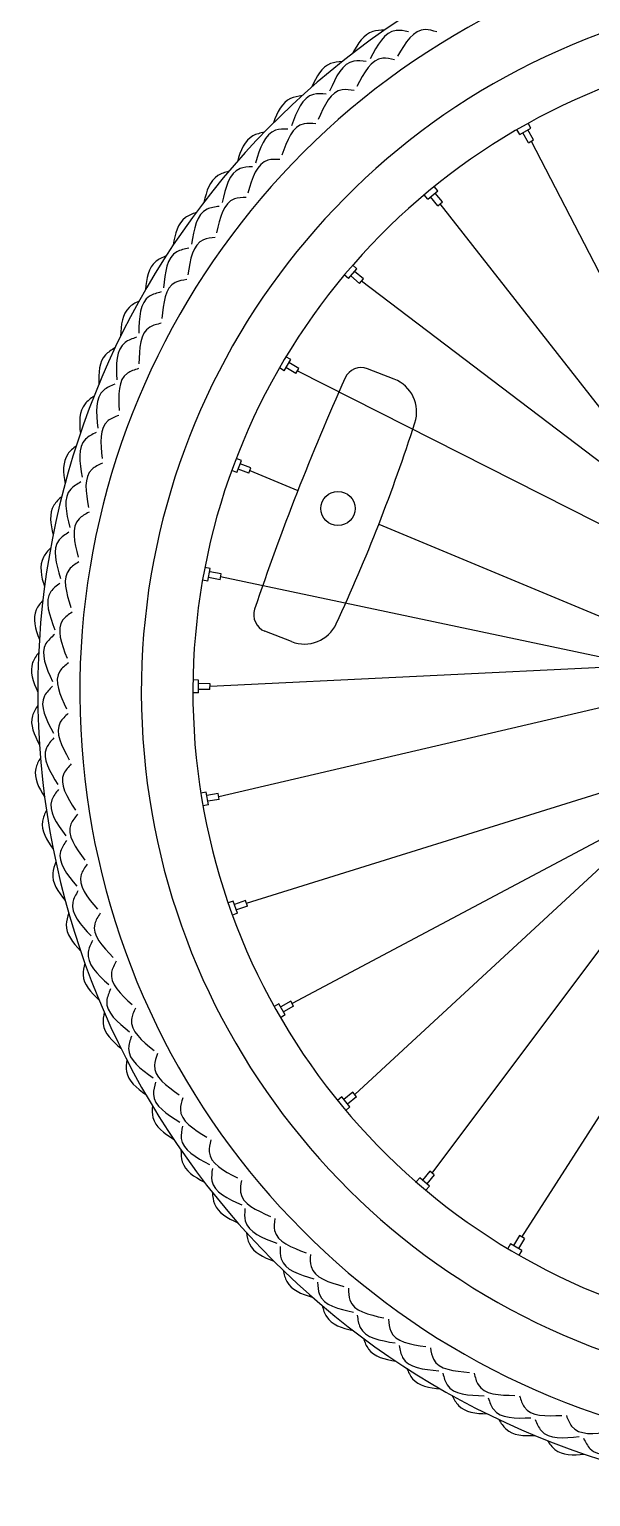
# Model space of a CAD drawing. Header units: millimetres. Extents: x -1488 to 354, y -1 to 1042.
# Drawn here: x -1488 to -1249, y 3 to 627 of the extents above; entities that cross this region are included whole.
import ezdxf

# ---------------------------------------------------------------- set-up
doc = ezdxf.new("R2010")
doc.units = ezdxf.units.MM
doc.layers.add('ceco.net 420', color=7, linetype='Continuous')

msp = doc.modelspace()

# ---------------------------------------------------------------- linework, layer by layer
at = {"layer": 'ceco.net 420'}
for p, q in [((-1274.64, 585.31), (-1275.8, 587.35)), ((-1279.43, 582.6), (-1280.59, 584.64)), ((-1279.43, 582.6), (-1274.64, 585.31)), ((-1275.68, 579.06), (-1278.11, 583.35)), ((-1273.53, 580.28), (-1275.96, 584.57)), ((-1275.68, 579.06), (-1273.53, 580.28)), ((-1274.61, 579.67), (-1181.57, 399.94)), ((-1318.55, 555.11), (-1320.04, 556.92)), ((-1318.55, 555.11), (-1314.3, 558.61)), ((-1314.24, 552.27), (-1317.38, 556.07)), ((-1314.3, 558.61), (-1315.79, 560.42)), ((-1312.33, 553.85), (-1315.47, 557.65)), ((-1314.24, 552.27), (-1312.33, 553.85)), ((-1187.5, 392.3), (-1313.28, 553.06)), ((-1352.29, 521.24), (-1348.72, 525.43)), ((-1348.72, 525.43), (-1350.5, 526.95)), ((-1352.29, 521.24), (-1354.07, 522.77)), ((-1347.56, 519.2), (-1351.31, 522.4)), ((-1345.95, 521.08), (-1349.7, 524.28)), ((-1347.56, 519.2), (-1345.95, 521.08)), ((-1182.45, 395.3), (-1346.75, 520.14)), ((-1376.85, 486.78), (-1378.87, 487.97)), ((-1379.64, 482.03), (-1381.66, 483.22)), ((-1379.64, 482.03), (-1376.85, 486.78)), ((-1374.63, 480.84), (-1378.88, 483.34)), ((-1373.37, 482.97), (-1377.62, 485.47)), ((-1374.63, 480.84), (-1373.37, 482.97)), ((-1374, 481.9), (-1189.77, 388.67)), ((-1332.82, 478.43), (-1344.13, 482.85)), ((-1397.85, 443.82), (-1400.04, 444.64)), ((-1399.77, 438.67), (-1397.85, 443.82)), ((-1399.77, 438.67), (-1401.97, 439.49)), ((-1394.62, 438.36), (-1399.24, 440.09)), ((-1393.76, 440.68), (-1398.38, 442.41)), ((-1394.62, 438.36), (-1393.76, 440.68)), ((-1394.19, 439.52), (-1373.79, 431.02)), ((-1339.38, 416.67), (-1203.74, 360.13)), ((-1411.06, 397.88), (-1413.37, 398.31)), ((-1412.06, 392.47), (-1411.06, 397.88)), ((-1406.94, 393.06), (-1411.79, 393.96)), ((-1406.49, 395.49), (-1411.34, 396.39)), ((-1406.94, 393.06), (-1406.49, 395.49)), ((-1205.76, 351.72), (-1406.72, 394.28)), ((-1412.06, 392.47), (-1414.37, 392.89)), ((-1376.53, 366.68), (-1387.84, 371.1)), ((-1204.83, 357.54), (-1411.19, 347.54)), ((-1416.1, 350.34), (-1418.45, 350.36)), ((-1416.15, 344.83), (-1416.1, 350.34)), ((-1416.15, 344.83), (-1418.49, 344.85)), ((-1411.21, 346.31), (-1416.14, 346.35)), ((-1411.19, 348.78), (-1416.11, 348.82)), ((-1411.21, 346.31), (-1411.19, 348.78)), ((-1407.49, 300.74), (-1206.41, 347.75)), ((-1395.72, 255.3), (-1214.86, 311.87)), ((-1206.67, 306.16), (-1349.62, 173.91)), ((-1412.81, 302.64), (-1415.12, 302.25)), ((-1411.9, 297.21), (-1412.81, 302.64)), ((-1407.7, 301.97), (-1412.56, 301.15)), ((-1407.29, 299.52), (-1407.7, 301.97)), ((-1204.03, 304.31), (-1376.23, 212.59)), ((-1411.9, 297.21), (-1414.21, 296.83)), ((-1407.29, 299.52), (-1412.15, 298.71)), ((-1316.7, 140.44), (-1197.39, 299.68)), ((-1278.47, 113.2), (-1175.82, 273.51)), ((-1401.28, 256.24), (-1403.49, 255.46)), ((-1399.44, 251.06), (-1401.28, 256.24)), ((-1396.13, 256.47), (-1400.78, 254.82)), ((-1395.3, 254.13), (-1396.13, 256.47)), ((-1399.44, 251.06), (-1401.65, 250.27)), ((-1395.3, 254.13), (-1399.95, 252.48)), ((-1381.87, 212.55), (-1383.91, 211.4)), ((-1379.16, 207.76), (-1381.87, 212.55)), ((-1376.84, 213.67), (-1381.13, 211.24)), ((-1375.62, 211.51), (-1376.84, 213.67)), ((-1379.16, 207.76), (-1381.2, 206.61)), ((-1375.62, 211.51), (-1379.91, 209.08)), ((-1355.17, 172.9), (-1356.98, 171.4)), ((-1351.67, 168.65), (-1355.17, 172.9)), ((-1350.41, 174.86), (-1354.21, 171.73)), ((-1351.67, 168.65), (-1353.48, 167.16)), ((-1348.83, 172.96), (-1352.63, 169.82)), ((-1348.83, 172.96), (-1350.41, 174.86)), ((-1321.99, 138.48), (-1323.51, 136.69)), ((-1317.81, 134.9), (-1321.99, 138.48)), ((-1317.64, 141.24), (-1320.84, 137.49)), ((-1315.76, 139.64), (-1318.96, 135.89)), ((-1315.76, 139.64), (-1317.64, 141.24)), ((-1317.81, 134.9), (-1319.33, 133.12)), ((-1279.53, 113.82), (-1282.03, 109.57)), ((-1277.4, 112.57), (-1279.9, 108.32)), ((-1277.4, 112.57), (-1279.53, 113.82)), ((-1283.34, 110.34), (-1284.53, 108.32)), ((-1278.6, 107.55), (-1283.34, 110.34)), ((-1278.6, 107.55), (-1279.78, 105.53))]:
    msp.add_line(p, q, dxfattribs=at)
msp.add_circle((-1356.77, 423.37), 7.3, dxfattribs=at)
for centre, radius, start, end in [((-1141.88, 345.32), 342.61, 30.05739, 339.95745), ((-1141.88, 345.32), 324.72, 30.25968, 337.84604), ((-1141.88, 345.32), 298.54, 30.59964, 334.59776), ((-1141.88, 345.32), 276.61, 30.93406, 331.03909), ((-1346.86, 475.87), 7.5, 68.63811, 155.9155), ((-337.83, 24.84), 1112.75, 155.9155, 161.36073), ((-1338.29, 464.46), 15, 342.16603, 68.63811), ((-2034.44, 688.43), 746.29, 335.1102, 342.16603), ((-1385.11, 378.08), 7.5, 161.36073, 248.63811), ((-1371.07, 380.65), 15, 248.63811, 335.1102)]:
    msp.add_arc(centre, radius, start, end, dxfattribs=at)
for points in [[(-1336.9, 627), (-1338.67, 626.99), (-1344.82, 626.67), (-1348.31, 621.38), (-1350.54, 617.05)], [(-1354.91, 613.64), (-1356.67, 613.51), (-1362.79, 612.8), (-1365.93, 607.28), (-1367.87, 602.82)], [(-1372, 599.13), (-1373.75, 598.89), (-1379.81, 597.78), (-1382.58, 592.07), (-1384.23, 587.48)], [(-1388.11, 583.54), (-1389.84, 583.18), (-1395.81, 581.67), (-1398.2, 575.8), (-1399.55, 571.12)], [(-1403.16, 566.92), (-1404.87, 566.46), (-1410.73, 564.56), (-1412.73, 558.54), (-1413.76, 553.78)], [(-1417.1, 549.36), (-1418.77, 548.78), (-1424.49, 546.51), (-1426.09, 540.37), (-1426.82, 535.55)], [(-1429.85, 530.92), (-1431.48, 530.24), (-1437.04, 527.59), (-1438.24, 521.36), (-1438.65, 516.51)], [(-1441.38, 511.69), (-1442.96, 510.9), (-1448.33, 507.9), (-1449.12, 501.6), (-1449.21, 496.73)], [(-1451.62, 491.75), (-1453.14, 490.85), (-1458.31, 487.51), (-1458.69, 481.17), (-1458.45, 476.31)], [(-1460.53, 471.18), (-1461.99, 470.19), (-1466.93, 466.51), (-1466.89, 460.16), (-1466.34, 455.32)], [(-1468.08, 450.07), (-1469.48, 448.98), (-1474.16, 444.99), (-1473.71, 438.66), (-1472.84, 433.87)], [(-1474.23, 428.51), (-1475.55, 427.33), (-1479.97, 423.04), (-1479.1, 416.76), (-1477.93, 412.03)], [(-1478.96, 406.59), (-1480.2, 405.33), (-1484.33, 400.76), (-1483.05, 394.55), (-1481.57, 389.91)], [(-1482.25, 384.41), (-1483.4, 383.08), (-1487.22, 378.25), (-1485.54, 372.13), (-1483.76, 367.6)], [(-1484.07, 362.07), (-1485.14, 360.66), (-1488.64, 355.59), (-1486.56, 349.6), (-1484.48, 345.19)], [(-1484.44, 339.65), (-1485.41, 338.18), (-1488.57, 332.89), (-1486.1, 327.04), (-1483.74, 322.78)], [(-1483.33, 317.26), (-1484.21, 315.72), (-1487.01, 310.24), (-1484.17, 304.57), (-1481.54, 300.47)], [(-1480.77, 294.99), (-1481.54, 293.4), (-1483.98, 287.74), (-1480.77, 282.27), (-1477.88, 278.35)], [(-1476.75, 272.93), (-1477.42, 271.29), (-1479.48, 265.49), (-1475.92, 260.24), (-1472.78, 256.52)], [(-1471.3, 251.19), (-1471.86, 249.51), (-1473.54, 243.58), (-1469.64, 238.58), (-1466.26, 235.07)], [(-1464.44, 229.84), (-1464.89, 228.13), (-1466.17, 222.11), (-1461.96, 217.37), (-1458.36, 214.09)], [(-1456.19, 208.99), (-1456.53, 207.26), (-1457.42, 201.16), (-1452.91, 196.71), (-1449.1, 193.67)], [(-1446.61, 188.73), (-1446.83, 186.97), (-1447.32, 180.83), (-1442.52, 176.68), (-1438.52, 173.9)], [(-1435.71, 169.13), (-1435.82, 167.37), (-1435.9, 161.21), (-1430.85, 157.38), (-1426.67, 154.87)], [(-1423.56, 150.29), (-1423.55, 148.52), (-1423.23, 142.37), (-1417.94, 138.88), (-1413.61, 136.65)], [(-1410.2, 132.29), (-1410.08, 130.52), (-1409.36, 124.41), (-1403.85, 121.27), (-1399.38, 119.33)], [(-1395.69, 115.19), (-1395.45, 113.44), (-1394.34, 107.39), (-1388.63, 104.62), (-1384.05, 102.97)], [(-1380.1, 99.09), (-1379.75, 97.35), (-1378.24, 91.38), (-1372.36, 88.99), (-1367.68, 87.65)], [(-1363.49, 84.03), (-1363.02, 82.33), (-1361.12, 76.47), (-1355.1, 74.47), (-1350.34, 73.43)], [(-1345.92, 70.1), (-1345.35, 68.43), (-1343.07, 62.71), (-1336.93, 61.1), (-1332.11, 60.38)], [(-1327.49, 57.34), (-1326.8, 55.71), (-1324.15, 50.15), (-1317.93, 48.95), (-1313.07, 48.55)], [(-1308.25, 45.82), (-1307.46, 44.24), (-1304.46, 38.86), (-1298.17, 38.07), (-1293.3, 37.99)], [(-1288.31, 35.58), (-1287.42, 34.05), (-1284.07, 28.89), (-1277.74, 28.51), (-1272.87, 28.74)], [(-1267.74, 26.67), (-1266.75, 25.2), (-1263.07, 20.26), (-1256.73, 20.3), (-1251.89, 20.85)]]:
    msp.add_open_spline(points, degree=3, knots=[1.290026, 1.290026, 1.290026, 1.290026, 6.384144, 19.446481, 19.446481, 19.446481, 19.446481], dxfattribs=at)
for points in [[(-1326.75, 626.31), (-1332, 626.86), (-1343.1, 614.83)], [(-1314.65, 626.22), (-1319.62, 627.25), (-1331.48, 615.97)], [(-1344.73, 613.61), (-1350, 613.83), (-1360.3, 601.09)], [(-1332.65, 614.32), (-1337.68, 615.02), (-1348.78, 602.99)], [(-1361.84, 599.77), (-1367.12, 599.64), (-1376.56, 586.26)], [(-1349.84, 601.27), (-1354.9, 601.64), (-1365.19, 588.9)], [(-1366.13, 587.12), (-1371.2, 587.16), (-1380.64, 573.78)], [(-1378.02, 584.84), (-1383.27, 584.36), (-1391.82, 570.39)], [(-1393.18, 568.88), (-1398.39, 568.06), (-1406, 553.57)], [(-1381.47, 571.94), (-1386.53, 571.64), (-1395.07, 557.67)], [(-1407.26, 551.97), (-1412.41, 550.81), (-1419.06, 535.85)], [(-1395.77, 555.78), (-1400.81, 555.15), (-1408.42, 540.66)], [(-1409, 538.72), (-1413.98, 537.77), (-1420.63, 522.81)], [(-1420.21, 534.17), (-1425.27, 532.68), (-1430.92, 517.31)], [(-1421.07, 520.84), (-1425.98, 519.56), (-1431.64, 504.2)], [(-1431.96, 515.56), (-1436.92, 513.74), (-1441.55, 498.04)], [(-1431.96, 502.2), (-1436.77, 500.61), (-1441.41, 484.9)], [(-1442.48, 496.23), (-1447.3, 494.08), (-1450.9, 478.11)], [(-1441.6, 482.9), (-1446.3, 480.99), (-1449.9, 465.02)], [(-1451.7, 476.24), (-1456.38, 473.79), (-1458.92, 457.62)], [(-1449.95, 463), (-1454.52, 460.79), (-1457.07, 444.61)], [(-1459.6, 455.7), (-1464.1, 452.94), (-1465.59, 436.64)], [(-1456.99, 442.6), (-1461.4, 440.09), (-1462.89, 423.79)], [(-1466.14, 434.68), (-1470.45, 431.64), (-1470.87, 415.27)], [(-1462.68, 421.78), (-1466.91, 418.99), (-1467.33, 402.62)], [(-1471.29, 413.28), (-1475.4, 409.97), (-1474.74, 393.6)], [(-1466.99, 400.64), (-1471.04, 397.58), (-1470.38, 381.22)], [(-1475.03, 391.59), (-1478.91, 388.01), (-1477.19, 371.73)], [(-1469.91, 379.25), (-1473.75, 375.94), (-1472.03, 359.65)], [(-1477.35, 369.71), (-1480.98, 365.88), (-1478.2, 349.74)], [(-1471.43, 357.73), (-1475.04, 354.17), (-1472.26, 338.03)], [(-1478.22, 347.71), (-1481.6, 343.66), (-1477.77, 327.74)], [(-1471.54, 336.15), (-1474.91, 332.36), (-1471.07, 316.44)], [(-1477.66, 325.71), (-1480.76, 321.44), (-1475.9, 305.81)], [(-1470.23, 314.61), (-1473.35, 310.6), (-1468.48, 294.97)], [(-1475.66, 303.79), (-1478.48, 299.33), (-1472.6, 284.05)], [(-1467.52, 293.2), (-1470.37, 289), (-1464.49, 273.72)], [(-1472.23, 282.05), (-1474.75, 277.41), (-1467.88, 262.55)], [(-1463.41, 272.01), (-1465.98, 267.63), (-1459.11, 252.77)], [(-1467.38, 260.58), (-1469.59, 255.79), (-1461.77, 241.4)], [(-1457.93, 251.14), (-1460.21, 246.6), (-1452.38, 232.22)], [(-1461.14, 239.47), (-1463.04, 234.55), (-1454.29, 220.7)], [(-1451.09, 230.67), (-1453.07, 226), (-1444.32, 212.16)], [(-1453.54, 218.82), (-1455.11, 213.78), (-1445.47, 200.54)], [(-1442.93, 210.69), (-1444.6, 205.9), (-1434.96, 192.66)], [(-1444.6, 198.7), (-1445.83, 193.57), (-1435.35, 180.99)], [(-1433.48, 191.29), (-1434.83, 186.4), (-1424.35, 173.82)], [(-1434.36, 179.22), (-1435.26, 174.02), (-1423.98, 162.15)], [(-1422.79, 172.55), (-1423.81, 167.58), (-1412.53, 155.71)], [(-1422.87, 160.45), (-1423.42, 155.2), (-1411.39, 144.09)], [(-1410.88, 154.54), (-1411.58, 149.52), (-1399.55, 138.41)], [(-1410.18, 142.46), (-1410.39, 137.19), (-1397.66, 126.9)], [(-1397.83, 137.36), (-1398.2, 132.3), (-1385.47, 122.01)], [(-1396.34, 125.35), (-1396.2, 120.07), (-1382.82, 110.64)], [(-1383.68, 121.06), (-1383.72, 115.99), (-1370.34, 106.55)], [(-1381.4, 109.18), (-1380.92, 103.92), (-1366.96, 95.38)], [(-1368.5, 105.73), (-1368.2, 100.67), (-1354.23, 92.12)], [(-1365.45, 94.02), (-1364.63, 88.81), (-1350.13, 81.19)], [(-1352.34, 91.42), (-1351.72, 86.39), (-1337.22, 78.77)], [(-1348.53, 79.94), (-1347.37, 74.79), (-1332.41, 68.14)], [(-1335.29, 78.2), (-1334.33, 73.22), (-1319.37, 66.57)], [(-1330.73, 66.99), (-1329.24, 61.93), (-1313.87, 56.27)], [(-1317.4, 66.12), (-1316.12, 61.21), (-1300.76, 55.56)], [(-1312.13, 55.23), (-1310.3, 50.28), (-1294.6, 45.64)], [(-1298.77, 55.24), (-1297.17, 50.43), (-1281.47, 45.79)], [(-1292.79, 44.72), (-1290.65, 39.9), (-1274.67, 36.29)], [(-1279.46, 45.6), (-1277.55, 40.9), (-1261.58, 37.3)], [(-1272.81, 35.49), (-1270.35, 30.82), (-1254.18, 28.27)], [(-1259.56, 37.24), (-1257.35, 32.68), (-1241.18, 30.13)], [(-1252.26, 27.59), (-1249.51, 23.09), (-1233.2, 21.61)]]:
    msp.add_spline(points, degree=3, dxfattribs=at)

doc.saveas('drawing.dxf')
